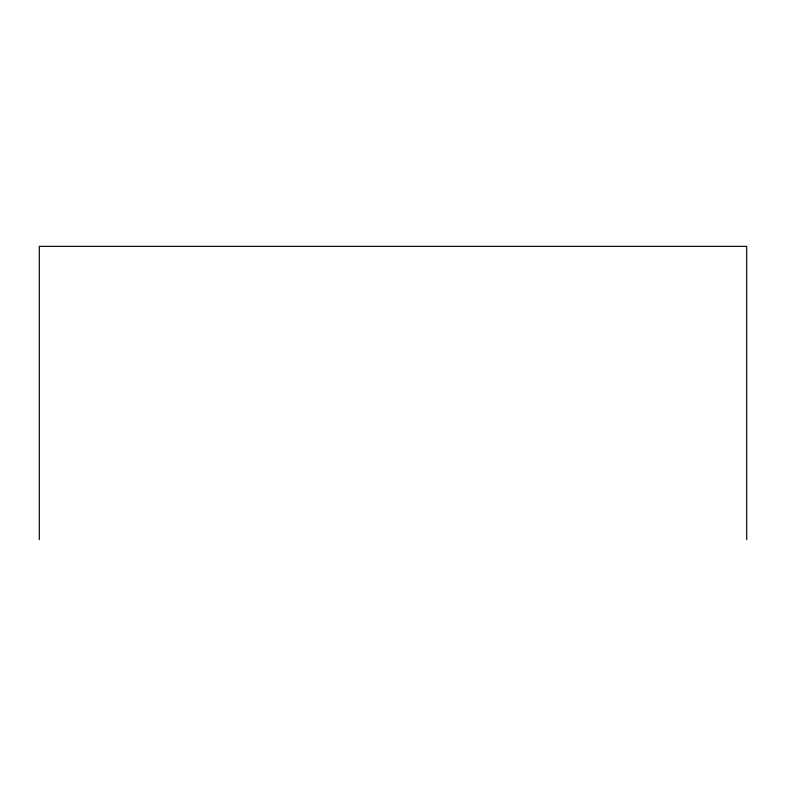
<?xml version="1.0" encoding="UTF-8"?>
<svg xmlns="http://www.w3.org/2000/svg" width="786" height="786" viewBox="0 0 786 786"><rect width="100%" height="100%" fill="white"/><g stroke="black" fill="none" stroke-linecap="round" stroke-linejoin="round"><path stroke-width="1.18" d="M746.7 539.628L746.7 246.372L39.3 246.372L39.3 539.628"/></g></svg>
